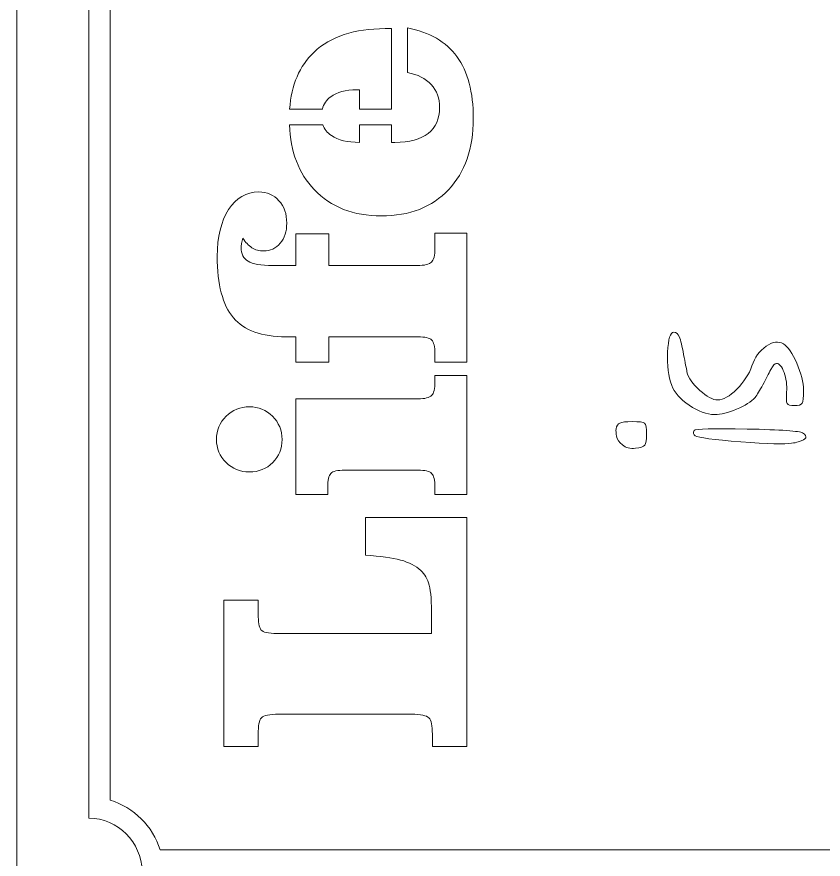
# Model space of a CAD drawing. Header units: millimetres. Extents: x -424 to 424, y -273 to 270.
# Drawn here: x 84 to 197.6, y -152.6 to -34 of the extents above; entities that cross this region are included whole.
import ezdxf

# ---------------------------------------------------------------- set-up
doc = ezdxf.new("R2010")
doc.units = ezdxf.units.MM
doc.header["$MEASUREMENT"] = 0
doc.layers.add('Camada 1', color=7, linetype='Continuous')

msp = doc.modelspace()

# ---------------------------------------------------------------- linework, layer by layer
at = {"layer": 'Camada 1', "color": 250, "lineweight": 20}
for points, knots in [([(346.7743, -273), (346.7743, -273), (383.8854, -273), (383.8854, -273), (383.8854, -273), (383.8854, -273), (383.8854, -270), (383.8854, -270), (383.8854, -270), (383.8854, -270), (423.9996, -270), (423.9996, -270), (423.9996, -270), (423.9996, -270), (423.9996, -255), (423.9996, -255), (423.9996, -255), (423.9996, -255), (420.9998, -255), (420.9998, -255), (420.9998, -255), (420.9998, -255), (420.9998, -211), (420.9998, -211), (420.9998, -211), (420.9998, -211), (423.9996, -211), (423.9996, -211), (423.9996, -211), (423.9996, -211), (423.9996, -196), (423.9996, -196), (423.9996, -196), (423.9996, -185.5718), (423.9996, -174.9282), (423.9996, -164.5), (423.9996, -164.5), (423.9996, -43.1748), (424, -14.0972), (424, 115.5001), (424, 115.5001), (424, 115.5001), (84, 115.5001), (84, 115.5001), (84, 115.5001), (84, -14.2483), (84, -42.8613), (84, -164.5), (84, -164.5), (84, -174.9282), (84, -185.5718), (84, -196), (84, -196), (84, -196), (84, -211), (84, -211), (84, -211), (84, -211), (86.9998, -211), (86.9998, -211), (86.9998, -211), (86.9998, -211), (86.9998, -255), (86.9998, -255), (86.9998, -255), (86.9998, -255), (84, -255), (84, -255), (84, -255), (84, -255), (84, -270), (84, -270), (84, -270), (84, -270), (124.1143, -270), (124.1143, -270), (124.1143, -270), (124.1143, -270), (124.1143, -273), (124.1143, -273), (124.1143, -273), (124.1143, -273), (161.2254, -273), (161.2254, -273), (161.2254, -273), (161.2254, -273), (161.2254, -270), (161.2254, -270), (161.2254, -270), (161.2254, -270), (198.3343, -270), (198.3343, -270), (198.3343, -270), (198.3343, -270), (198.3343, -273), (198.3343, -273), (198.3343, -273), (198.3343, -273), (235.4454, -273), (235.4454, -273), (235.4454, -273), (235.4454, -273), (235.4454, -270), (235.4454, -270), (235.4454, -270), (235.4454, -270), (272.5543, -270), (272.5543, -270), (272.5543, -270), (272.5543, -270), (272.5543, -273), (272.5543, -273), (272.5543, -273), (272.5543, -273), (309.6654, -273), (309.6654, -273), (309.6654, -273), (309.6654, -273), (309.6654, -270), (309.6654, -270), (309.6654, -270), (309.6654, -270), (346.7743, -270), (346.7743, -270), (346.7743, -270), (346.7743, -270), (346.7743, -273), (346.7743, -273)], [0, 0, 0, 0, 0.03030303, 0.03030303, 0.03030303, 0.03030303, 0.06060606, 0.06060606, 0.06060606, 0.06060606, 0.09090909, 0.09090909, 0.09090909, 0.09090909, 0.12121212, 0.12121212, 0.12121212, 0.12121212, 0.15151515, 0.15151515, 0.15151515, 0.15151515, 0.18181818, 0.18181818, 0.18181818, 0.18181818, 0.21212121, 0.21212121, 0.21212121, 0.21212121, 0.24242424, 0.24242424, 0.24242424, 0.24242424, 0.27272727, 0.27272727, 0.27272727, 0.27272727, 0.3030303, 0.3030303, 0.3030303, 0.3030303, 0.33333333, 0.33333333, 0.33333333, 0.33333333, 0.36363636, 0.36363636, 0.36363636, 0.36363636, 0.39393939, 0.39393939, 0.39393939, 0.39393939, 0.42424242, 0.42424242, 0.42424242, 0.42424242, 0.45454545, 0.45454545, 0.45454545, 0.45454545, 0.48484848, 0.48484848, 0.48484848, 0.48484848, 0.51515152, 0.51515152, 0.51515152, 0.51515152, 0.54545455, 0.54545455, 0.54545455, 0.54545455, 0.57575758, 0.57575758, 0.57575758, 0.57575758, 0.60606061, 0.60606061, 0.60606061, 0.60606061, 0.63636364, 0.63636364, 0.63636364, 0.63636364, 0.66666667, 0.66666667, 0.66666667, 0.66666667, 0.6969697, 0.6969697, 0.6969697, 0.6969697, 0.72727273, 0.72727273, 0.72727273, 0.72727273, 0.75757576, 0.75757576, 0.75757576, 0.75757576, 0.78787879, 0.78787879, 0.78787879, 0.78787879, 0.81818182, 0.81818182, 0.81818182, 0.81818182, 0.84848485, 0.84848485, 0.84848485, 0.84848485, 0.87878788, 0.87878788, 0.87878788, 0.87878788, 0.90909091, 0.90909091, 0.90909091, 0.90909091, 0.93939394, 0.93939394, 0.93939394, 0.93939394, 1, 1, 1, 1]), ([(132.2833, -51.6736), (130.5741, -51.6736), (129.2561, -51.3505), (128.3206, -50.7128), (128.3206, -50.7128), (127.7378, -50.3118), (127.3368, -49.8066), (127.1191, -49.1972), (127.1191, -49.1972), (127.1191, -49.1972), (122.3999, -49.1972), (122.3999, -49.1972), (122.3999, -49.1972), (122.5409, -52.9793), (123.7094, -56.0241), (125.9057, -58.3319), (125.9057, -58.3319), (128.2611, -60.7979), (131.4073, -62.0309), (135.353, -62.0309), (135.353, -62.0309), (139.3411, -62.0309), (142.4959, -60.7979), (144.8173, -58.3404), (144.8173, -58.3404), (147.1388, -55.8829), (148.3038, -52.541), (148.3038, -48.3063), (148.3038, -48.3063), (148.3038, -44.5987), (147.5384, -41.6991), (145.9993, -39.5902), (145.9993, -39.5902), (144.4687, -37.4814), (142.1387, -36.1293), (139.018, -35.5511), (139.018, -35.5511), (139.018, -35.5511), (139.018, -41.8351), (139.018, -41.8351), (139.018, -41.8351), (140.4806, -42.1157), (141.603, -42.677), (142.3853, -43.5273), (142.3853, -43.5273), (143.1677, -44.3776), (143.5588, -45.4661), (143.5588, -46.7927), (143.5588, -46.7927), (143.5588, -48.3487), (143.0146, -49.5563), (141.9347, -50.4066), (141.9347, -50.4066), (140.8547, -51.2485), (139.2986, -51.6736), (137.2747, -51.6736), (137.2747, -51.6736), (137.2747, -51.6736), (136.773, -51.6736), (136.773, -51.6736), (136.773, -51.6736), (136.773, -51.6736), (136.773, -49.1972), (136.773, -49.1972), (136.773, -49.1972), (136.773, -49.1972), (132.2833, -49.1972), (132.2833, -49.1972), (132.2833, -49.1972), (132.2833, -49.1972), (132.2833, -51.6736), (132.2833, -51.6736)], [0, 0, 0, 0, 0.05263158, 0.05263158, 0.05263158, 0.05263158, 0.10526316, 0.10526316, 0.10526316, 0.10526316, 0.15789474, 0.15789474, 0.15789474, 0.15789474, 0.21052632, 0.21052632, 0.21052632, 0.21052632, 0.26315789, 0.26315789, 0.26315789, 0.26315789, 0.31578947, 0.31578947, 0.31578947, 0.31578947, 0.36842105, 0.36842105, 0.36842105, 0.36842105, 0.42105263, 0.42105263, 0.42105263, 0.42105263, 0.47368421, 0.47368421, 0.47368421, 0.47368421, 0.52631579, 0.52631579, 0.52631579, 0.52631579, 0.57894737, 0.57894737, 0.57894737, 0.57894737, 0.63157895, 0.63157895, 0.63157895, 0.63157895, 0.68421053, 0.68421053, 0.68421053, 0.68421053, 0.73684211, 0.73684211, 0.73684211, 0.73684211, 0.78947368, 0.78947368, 0.78947368, 0.78947368, 0.84210526, 0.84210526, 0.84210526, 0.84210526, 0.89473684, 0.89473684, 0.89473684, 0.89473684, 1, 1, 1, 1]), ([(135.8972, -35.6531), (131.552, -35.6531), (128.2101, -36.7501), (125.8802, -38.9524), (125.8802, -38.9524), (123.8246, -40.8955), (122.676, -43.5732), (122.4339, -46.9972), (122.4339, -46.9972), (122.4339, -46.9972), (127.0459, -46.9972), (127.0459, -46.9972), (127.0459, -46.9972), (127.2288, -46.281), (127.6207, -45.695), (128.2185, -45.245), (128.2185, -45.245), (129.0859, -44.5987), (130.319, -44.2757), (131.909, -44.2757), (131.909, -44.2757), (131.909, -44.2757), (132.2833, -44.2757), (132.2833, -44.2757), (132.2833, -44.2757), (132.2833, -44.2757), (132.2833, -46.9972), (132.2833, -46.9972), (132.2833, -46.9972), (132.2833, -46.9972), (136.773, -46.9972), (136.773, -46.9972), (136.773, -46.9972), (136.773, -46.9972), (136.773, -35.6531), (136.773, -35.6531), (136.773, -35.6531), (136.773, -35.6531), (135.8972, -35.6531), (135.8972, -35.6531)], [0, 0, 0, 0, 0.09090909, 0.09090909, 0.09090909, 0.09090909, 0.18181818, 0.18181818, 0.18181818, 0.18181818, 0.27272727, 0.27272727, 0.27272727, 0.27272727, 0.36363636, 0.36363636, 0.36363636, 0.36363636, 0.45454545, 0.45454545, 0.45454545, 0.45454545, 0.54545455, 0.54545455, 0.54545455, 0.54545455, 0.63636364, 0.63636364, 0.63636364, 0.63636364, 0.72727273, 0.72727273, 0.72727273, 0.72727273, 0.81818182, 0.81818182, 0.81818182, 0.81818182, 1, 1, 1, 1]), ([(127.9465, -64.5734), (127.9465, -64.5734), (123.3036, -64.5734), (123.3036, -64.5734), (123.3036, -64.5734), (123.3036, -64.5734), (123.3036, -69.0121), (123.3036, -69.0121), (123.3036, -69.0121), (123.3036, -69.0121), (120.0383, -69.0121), (120.0383, -69.0121), (120.0383, -69.0121), (118.3716, -69.0121), (117.2151, -68.8166), (116.5689, -68.4254), (116.5689, -68.4254), (115.9226, -68.0342), (115.5995, -67.3795), (115.5995, -66.4696), (115.5995, -66.4696), (115.5995, -66.2995), (115.6165, -66.1125), (115.659, -65.9084), (115.659, -65.9084), (115.7015, -65.7043), (115.7695, -65.4492), (115.8461, -65.1516), (115.8461, -65.1516), (116.2117, -65.7469), (116.6369, -66.1976), (117.1215, -66.5122), (117.1215, -66.5122), (117.5978, -66.8183), (118.1505, -66.9713), (118.7627, -66.9713), (118.7627, -66.9713), (119.7066, -66.9713), (120.489, -66.6057), (121.1097, -65.8744), (121.1097, -65.8744), (121.7219, -65.1431), (122.0281, -64.2078), (122.0281, -63.0597), (122.0281, -63.0597), (122.0281, -61.7672), (121.6624, -60.7129), (120.9226, -59.888), (120.9226, -59.888), (120.1828, -59.0632), (119.2389, -58.655), (118.091, -58.655), (118.091, -58.655), (116.3307, -58.655), (114.9106, -59.4798), (113.8392, -61.1294), (113.8392, -61.1294), (112.7678, -62.7791), (112.2321, -64.9815), (112.2321, -67.7367), (112.2321, -67.7367), (112.2321, -71.7078), (112.9889, -74.582), (114.511, -76.3762), (114.511, -76.3762), (116.0332, -78.1704), (118.5076, -79.0633), (121.926, -79.0633), (121.926, -79.0633), (121.926, -79.0633), (123.3036, -79.0633), (123.3036, -79.0633), (123.3036, -79.0633), (123.3036, -79.0633), (123.3036, -82.6348), (123.3036, -82.6348), (123.3036, -82.6348), (123.3036, -82.6348), (127.9465, -82.6348), (127.9465, -82.6348), (127.9465, -82.6348), (127.9465, -82.6348), (127.9465, -79.0633), (127.9465, -79.0633), (127.9465, -79.0633), (127.9465, -79.0633), (140.5061, -79.0633), (140.5061, -79.0633), (140.5061, -79.0633), (141.501, -79.0633), (142.1473, -79.2163), (142.4448, -79.5139), (142.4448, -79.5139), (142.7425, -79.8116), (142.8955, -80.4494), (142.8955, -81.4102), (142.8955, -81.4102), (142.8955, -81.4102), (142.8955, -82.6348), (142.8955, -82.6348), (142.8955, -82.6348), (142.8955, -82.6348), (147.3854, -82.6348), (147.3854, -82.6348), (147.3854, -82.6348), (147.3854, -82.6348), (147.3854, -64.4713), (147.3854, -64.4713), (147.3854, -64.4713), (147.3854, -64.4713), (142.8955, -64.4713), (142.8955, -64.4713), (142.8955, -64.4713), (142.8955, -64.4713), (142.8955, -66.6227), (142.8955, -66.6227), (142.8955, -66.6227), (142.8955, -67.6006), (142.734, -68.2469), (142.4193, -68.553), (142.4193, -68.553), (142.1047, -68.8591), (141.4414, -69.0121), (140.4295, -69.0121), (140.4295, -69.0121), (140.4295, -69.0121), (127.9465, -69.0121), (127.9465, -69.0121), (127.9465, -69.0121), (127.9465, -69.0121), (127.9465, -64.5734), (127.9465, -64.5734)], [0, 0, 0, 0, 0.02941176, 0.02941176, 0.02941176, 0.02941176, 0.05882353, 0.05882353, 0.05882353, 0.05882353, 0.08823529, 0.08823529, 0.08823529, 0.08823529, 0.11764706, 0.11764706, 0.11764706, 0.11764706, 0.14705882, 0.14705882, 0.14705882, 0.14705882, 0.17647059, 0.17647059, 0.17647059, 0.17647059, 0.20588235, 0.20588235, 0.20588235, 0.20588235, 0.23529412, 0.23529412, 0.23529412, 0.23529412, 0.26470588, 0.26470588, 0.26470588, 0.26470588, 0.29411765, 0.29411765, 0.29411765, 0.29411765, 0.32352941, 0.32352941, 0.32352941, 0.32352941, 0.35294118, 0.35294118, 0.35294118, 0.35294118, 0.38235294, 0.38235294, 0.38235294, 0.38235294, 0.41176471, 0.41176471, 0.41176471, 0.41176471, 0.44117647, 0.44117647, 0.44117647, 0.44117647, 0.47058824, 0.47058824, 0.47058824, 0.47058824, 0.5, 0.5, 0.5, 0.5, 0.52941176, 0.52941176, 0.52941176, 0.52941176, 0.55882353, 0.55882353, 0.55882353, 0.55882353, 0.58823529, 0.58823529, 0.58823529, 0.58823529, 0.61764706, 0.61764706, 0.61764706, 0.61764706, 0.64705882, 0.64705882, 0.64705882, 0.64705882, 0.67647059, 0.67647059, 0.67647059, 0.67647059, 0.70588235, 0.70588235, 0.70588235, 0.70588235, 0.73529412, 0.73529412, 0.73529412, 0.73529412, 0.76470588, 0.76470588, 0.76470588, 0.76470588, 0.79411765, 0.79411765, 0.79411765, 0.79411765, 0.82352941, 0.82352941, 0.82352941, 0.82352941, 0.85294118, 0.85294118, 0.85294118, 0.85294118, 0.88235294, 0.88235294, 0.88235294, 0.88235294, 0.91176471, 0.91176471, 0.91176471, 0.91176471, 0.94117647, 0.94117647, 0.94117647, 0.94117647, 1, 1, 1, 1]), ([(176.5635, -78.4158), (176.0639, -78.4158), (175.7725, -79.3484), (175.6892, -81.2135), (175.6892, -81.2135), (175.6059, -83.0787), (175.7974, -84.6441), (176.2637, -85.9098), (176.2637, -85.9098), (176.6301, -86.909), (177.4461, -87.8416), (178.7118, -88.7075), (178.7118, -88.7075), (179.9774, -89.5735), (181.1765, -90.0065), (182.3089, -90.0065), (182.3089, -90.0065), (183.1749, -90.0065), (184.2074, -89.7567), (185.4064, -89.2571), (185.4064, -89.2571), (186.6055, -88.7575), (187.4714, -88.2079), (188.0043, -87.6084), (188.0043, -87.6084), (188.3041, -87.242), (188.6705, -86.6425), (189.1035, -85.8099), (189.1035, -85.8099), (189.5364, -84.9772), (189.9111, -84.2694), (190.2276, -83.6866), (190.2276, -83.6866), (190.544, -83.1037), (190.8021, -82.8123), (191.0019, -82.8123), (191.0019, -82.8123), (191.4349, -82.8123), (191.8013, -83.2369), (192.1011, -84.0862), (192.1011, -84.0862), (192.4008, -84.9356), (192.5174, -85.8598), (192.4508, -86.859), (192.4508, -86.859), (192.3842, -87.725), (192.4091, -88.2579), (192.5257, -88.4577), (192.5257, -88.4577), (192.6423, -88.6576), (192.9837, -88.7575), (193.5499, -88.7575), (193.5499, -88.7575), (194.1494, -88.7575), (194.5158, -88.6409), (194.649, -88.4078), (194.649, -88.4078), (194.7822, -88.1746), (194.8489, -87.5751), (194.8489, -86.6092), (194.8489, -86.6092), (194.8156, -85.4768), (194.4908, -84.2028), (193.8746, -82.7873), (193.8746, -82.7873), (193.2585, -81.3717), (192.634, -80.4641), (192.0011, -80.0645), (192.0011, -80.0645), (191.3017, -79.6315), (190.4857, -79.7397), (189.5531, -80.3892), (189.5531, -80.3892), (188.6205, -81.0387), (187.9544, -81.9629), (187.5547, -83.162), (187.5547, -83.162), (187.155, -84.3277), (186.4473, -85.4185), (185.4314, -86.4344), (185.4314, -86.4344), (184.4155, -87.4502), (183.5246, -87.9581), (182.7585, -87.9581), (182.7585, -87.9581), (182.0591, -87.9581), (181.2098, -87.5085), (180.2106, -86.6092), (180.2106, -86.6092), (179.2114, -85.7099), (178.6119, -84.844), (178.412, -84.0113), (178.412, -84.0113), (178.3121, -83.545), (178.1539, -82.7207), (177.9374, -81.5383), (177.9374, -81.5383), (177.7209, -80.3559), (177.5211, -79.5399), (177.3379, -79.0902), (177.3379, -79.0902), (177.1547, -78.6406), (176.8966, -78.4158), (176.5635, -78.4158)], [0, 0, 0, 0, 0.03703704, 0.03703704, 0.03703704, 0.03703704, 0.07407407, 0.07407407, 0.07407407, 0.07407407, 0.11111111, 0.11111111, 0.11111111, 0.11111111, 0.14814815, 0.14814815, 0.14814815, 0.14814815, 0.18518519, 0.18518519, 0.18518519, 0.18518519, 0.22222222, 0.22222222, 0.22222222, 0.22222222, 0.25925926, 0.25925926, 0.25925926, 0.25925926, 0.2962963, 0.2962963, 0.2962963, 0.2962963, 0.33333333, 0.33333333, 0.33333333, 0.33333333, 0.37037037, 0.37037037, 0.37037037, 0.37037037, 0.40740741, 0.40740741, 0.40740741, 0.40740741, 0.44444444, 0.44444444, 0.44444444, 0.44444444, 0.48148148, 0.48148148, 0.48148148, 0.48148148, 0.51851852, 0.51851852, 0.51851852, 0.51851852, 0.55555556, 0.55555556, 0.55555556, 0.55555556, 0.59259259, 0.59259259, 0.59259259, 0.59259259, 0.62962963, 0.62962963, 0.62962963, 0.62962963, 0.66666667, 0.66666667, 0.66666667, 0.66666667, 0.7037037, 0.7037037, 0.7037037, 0.7037037, 0.74074074, 0.74074074, 0.74074074, 0.74074074, 0.77777778, 0.77777778, 0.77777778, 0.77777778, 0.81481481, 0.81481481, 0.81481481, 0.81481481, 0.85185185, 0.85185185, 0.85185185, 0.85185185, 0.88888889, 0.88888889, 0.88888889, 0.88888889, 0.92592593, 0.92592593, 0.92592593, 0.92592593, 1, 1, 1, 1]), ([(140.5061, -87.7963), (140.5061, -87.7963), (123.3036, -87.7963), (123.3036, -87.7963), (123.3036, -87.7963), (123.3036, -87.7963), (123.3036, -101.2658), (123.3036, -101.2658), (123.3036, -101.2658), (123.3036, -101.2658), (127.7934, -101.2658), (127.7934, -101.2658), (127.7934, -101.2658), (127.7934, -101.2658), (127.7934, -100.2453), (127.7934, -100.2453), (127.7934, -100.2453), (127.7934, -99.2589), (127.9465, -98.6212), (128.2441, -98.3066), (128.2441, -98.3066), (128.5417, -98.0004), (129.188, -97.8474), (130.1829, -97.8474), (130.1829, -97.8474), (130.1829, -97.8474), (140.5061, -97.8474), (140.5061, -97.8474), (140.5061, -97.8474), (141.484, -97.8474), (142.1302, -98.0004), (142.4364, -98.3066), (142.4364, -98.3066), (142.7425, -98.6212), (142.8955, -99.2589), (142.8955, -100.2453), (142.8955, -100.2453), (142.8955, -100.2453), (142.8955, -101.2658), (142.8955, -101.2658), (142.8955, -101.2658), (142.8955, -101.2658), (147.3854, -101.2658), (147.3854, -101.2658), (147.3854, -101.2658), (147.3854, -101.2658), (147.3854, -84.5309), (147.3854, -84.5309), (147.3854, -84.5309), (147.3854, -84.5309), (142.8955, -84.5309), (142.8955, -84.5309), (142.8955, -84.5309), (142.8955, -84.5309), (142.8955, -85.4069), (142.8955, -85.4069), (142.8955, -85.4069), (142.8955, -86.3848), (142.7425, -87.031), (142.4364, -87.3371), (142.4364, -87.3371), (142.1302, -87.6433), (141.484, -87.7963), (140.5061, -87.7963)], [0, 0, 0, 0, 0.05882353, 0.05882353, 0.05882353, 0.05882353, 0.11764706, 0.11764706, 0.11764706, 0.11764706, 0.17647059, 0.17647059, 0.17647059, 0.17647059, 0.23529412, 0.23529412, 0.23529412, 0.23529412, 0.29411765, 0.29411765, 0.29411765, 0.29411765, 0.35294118, 0.35294118, 0.35294118, 0.35294118, 0.41176471, 0.41176471, 0.41176471, 0.41176471, 0.47058824, 0.47058824, 0.47058824, 0.47058824, 0.52941176, 0.52941176, 0.52941176, 0.52941176, 0.58823529, 0.58823529, 0.58823529, 0.58823529, 0.64705882, 0.64705882, 0.64705882, 0.64705882, 0.70588235, 0.70588235, 0.70588235, 0.70588235, 0.76470588, 0.76470588, 0.76470588, 0.76470588, 0.82352941, 0.82352941, 0.82352941, 0.82352941, 0.88235294, 0.88235294, 0.88235294, 0.88235294, 1, 1, 1, 1]), ([(120.0212, -90.2623), (119.1284, -89.3694), (118.0399, -88.9187), (116.7559, -88.9187), (116.7559, -88.9187), (115.4804, -88.9187), (114.392, -89.3694), (113.4906, -90.2623), (113.4906, -90.2623), (112.5807, -91.1551), (112.1301, -92.2436), (112.1301, -93.5191), (112.1301, -93.5191), (112.1301, -94.8032), (112.5807, -95.883), (113.4736, -96.7674), (113.4736, -96.7674), (114.3665, -97.6603), (115.4634, -98.1025), (116.7559, -98.1025), (116.7559, -98.1025), (118.074, -98.1025), (119.1624, -97.6603), (120.0468, -96.7845), (120.0468, -96.7845), (120.9226, -95.9001), (121.3648, -94.8201), (121.3648, -93.5191), (121.3648, -93.5191), (121.3648, -92.2436), (120.9141, -91.1551), (120.0212, -90.2623)], [0, 0, 0, 0, 0.11111111, 0.11111111, 0.11111111, 0.11111111, 0.22222222, 0.22222222, 0.22222222, 0.22222222, 0.33333333, 0.33333333, 0.33333333, 0.33333333, 0.44444444, 0.44444444, 0.44444444, 0.44444444, 0.55555556, 0.55555556, 0.55555556, 0.55555556, 0.66666667, 0.66666667, 0.66666667, 0.66666667, 0.77777778, 0.77777778, 0.77777778, 0.77777778, 1, 1, 1, 1]), ([(170.6682, -91.0057), (169.8356, -91.0057), (169.2693, -91.0724), (168.9696, -91.2056), (168.9696, -91.2056), (168.6698, -91.3388), (168.4866, -91.6053), (168.42, -92.0049), (168.42, -92.0049), (168.3867, -92.3047), (168.4117, -92.6627), (168.495, -93.0791), (168.495, -93.0791), (168.5782, -93.4954), (168.853, -93.9034), (169.3193, -94.3031), (169.3193, -94.3031), (169.7856, -94.7028), (170.4018, -94.8527), (171.1678, -94.7527), (171.1678, -94.7527), (171.8673, -94.6861), (172.3002, -94.5446), (172.4668, -94.3281), (172.4668, -94.3281), (172.6333, -94.1116), (172.7166, -93.6037), (172.7166, -92.8043), (172.7166, -92.8043), (172.7166, -91.905), (172.625, -91.3804), (172.4418, -91.2306), (172.4418, -91.2306), (172.2586, -91.0807), (171.6674, -91.0057), (170.6682, -91.0057)], [0, 0, 0, 0, 0.1, 0.1, 0.1, 0.1, 0.2, 0.2, 0.2, 0.2, 0.3, 0.3, 0.3, 0.3, 0.4, 0.4, 0.4, 0.4, 0.5, 0.5, 0.5, 0.5, 0.6, 0.6, 0.6, 0.6, 0.7, 0.7, 0.7, 0.7, 0.8, 0.8, 0.8, 0.8, 1, 1, 1, 1]), ([(186.8802, -92.0549), (182.0674, -91.955), (179.5778, -92.0216), (179.4112, -92.2547), (179.4112, -92.2547), (179.2447, -92.5878), (179.2946, -92.8376), (179.5611, -93.0041), (179.5611, -93.0041), (179.9941, -93.2706), (182.134, -93.5537), (185.981, -93.8535), (185.981, -93.8535), (189.8279, -94.1532), (192.2176, -94.2198), (193.1502, -94.0533), (193.1502, -94.0533), (193.5166, -94.02), (193.833, -93.9534), (194.0995, -93.8535), (194.0995, -93.8535), (195.2985, -93.5204), (195.4983, -93.1041), (194.699, -92.6045), (194.699, -92.6045), (194.2993, -92.338), (191.6931, -92.1548), (186.8802, -92.0549)], [0, 0, 0, 0, 0.125, 0.125, 0.125, 0.125, 0.25, 0.25, 0.25, 0.25, 0.375, 0.375, 0.375, 0.375, 0.5, 0.5, 0.5, 0.5, 0.625, 0.625, 0.625, 0.625, 0.75, 0.75, 0.75, 0.75, 1, 1, 1, 1]), ([(142.4364, -120.8577), (142.4364, -120.8577), (120.659, -120.8577), (120.659, -120.8577), (120.659, -120.8577), (119.4176, -120.8577), (118.6608, -120.6791), (118.3971, -120.3305), (118.3971, -120.3305), (118.1335, -119.9818), (117.9975, -119.2421), (117.9975, -118.1111), (117.9975, -118.1111), (117.9975, -118.1111), (117.9975, -116.1637), (117.9975, -116.1637), (117.9975, -116.1637), (117.9975, -116.1637), (113.1504, -116.1637), (113.1504, -116.1637), (113.1504, -116.1637), (113.1504, -116.1637), (113.1504, -136.7762), (113.1504, -136.7762), (113.1504, -136.7762), (113.1504, -136.7762), (117.9975, -136.7762), (117.9975, -136.7762), (117.9975, -136.7762), (117.9975, -136.7762), (117.9975, -135.0584), (117.9975, -135.0584), (117.9975, -135.0584), (117.9975, -133.8425), (118.1505, -133.0687), (118.4566, -132.737), (118.4566, -132.737), (118.7627, -132.4054), (119.579, -132.2353), (120.9056, -132.2353), (120.9056, -132.2353), (120.9056, -132.2353), (139.5877, -132.2353), (139.5877, -132.2353), (139.5877, -132.2353), (140.9228, -132.2353), (141.7476, -132.4054), (142.0623, -132.7456), (142.0623, -132.7456), (142.3769, -133.0857), (142.5385, -133.8594), (142.5385, -135.0584), (142.5385, -135.0584), (142.5385, -135.0584), (142.5385, -136.7762), (142.5385, -136.7762), (142.5385, -136.7762), (142.5385, -136.7762), (147.3854, -136.7762), (147.3854, -136.7762), (147.3854, -136.7762), (147.3854, -136.7762), (147.3854, -104.531), (147.3854, -104.531), (147.3854, -104.531), (147.3854, -104.531), (133.0996, -104.531), (133.0996, -104.531), (133.0996, -104.531), (133.0996, -104.531), (133.0996, -109.8372), (133.0996, -109.8372), (133.0996, -109.8372), (135.217, -109.9562), (136.8666, -110.1773), (138.0656, -110.509), (138.0656, -110.509), (139.2646, -110.8406), (140.217, -111.3339), (140.9143, -111.9801), (140.9143, -111.9801), (141.484, -112.4988), (141.8752, -113.1876), (142.1047, -114.0634), (142.1047, -114.0634), (142.3258, -114.9308), (142.4364, -116.4359), (142.4364, -118.5617), (142.4364, -118.5617), (142.4364, -118.5617), (142.4364, -120.8577), (142.4364, -120.8577)], [0, 0, 0, 0, 0.04166667, 0.04166667, 0.04166667, 0.04166667, 0.08333333, 0.08333333, 0.08333333, 0.08333333, 0.125, 0.125, 0.125, 0.125, 0.16666667, 0.16666667, 0.16666667, 0.16666667, 0.20833333, 0.20833333, 0.20833333, 0.20833333, 0.25, 0.25, 0.25, 0.25, 0.29166667, 0.29166667, 0.29166667, 0.29166667, 0.33333333, 0.33333333, 0.33333333, 0.33333333, 0.375, 0.375, 0.375, 0.375, 0.41666667, 0.41666667, 0.41666667, 0.41666667, 0.45833333, 0.45833333, 0.45833333, 0.45833333, 0.5, 0.5, 0.5, 0.5, 0.54166667, 0.54166667, 0.54166667, 0.54166667, 0.58333333, 0.58333333, 0.58333333, 0.58333333, 0.625, 0.625, 0.625, 0.625, 0.66666667, 0.66666667, 0.66666667, 0.66666667, 0.70833333, 0.70833333, 0.70833333, 0.70833333, 0.75, 0.75, 0.75, 0.75, 0.79166667, 0.79166667, 0.79166667, 0.79166667, 0.83333333, 0.83333333, 0.83333333, 0.83333333, 0.875, 0.875, 0.875, 0.875, 0.91666667, 0.91666667, 0.91666667, 0.91666667, 1, 1, 1, 1])]:
    msp.add_open_spline(points, degree=3, knots=knots, dxfattribs=at)
at = {"layer": 'Camada 1', "color": 240, "lineweight": 20}
for points, knots in [([(305.75, 105.3501), (305.75, 105.3501), (406.3515, 105.3501), (406.3515, 105.3501), (406.3515, 105.3501), (406.432, 101.2426), (409.7425, 97.9321), (413.85, 97.8516), (413.85, 97.8516), (413.85, 97.8516), (413.85, -146.8514), (413.85, -146.8514), (413.85, -146.8514), (409.7425, -146.9319), (406.432, -150.2424), (406.3515, -154.3499), (406.3515, -154.3499), (406.3515, -154.3499), (101.6485, -154.3499), (101.6485, -154.3499), (101.6485, -154.3499), (101.568, -150.2424), (98.2575, -146.9319), (94.15, -146.8514), (94.15, -146.8514), (94.15, -146.8514), (94.15, 97.8516), (94.15, 97.8516), (94.15, 97.8516), (98.2575, 97.9321), (101.568, 101.2426), (101.6485, 105.3501), (101.6485, 105.3501), (101.6485, 105.3501), (172.25, 105.3501), (172.25, 105.3501)], [0, 0, 0, 0, 0.1, 0.1, 0.1, 0.1, 0.2, 0.2, 0.2, 0.2, 0.3, 0.3, 0.3, 0.3, 0.4, 0.4, 0.4, 0.4, 0.5, 0.5, 0.5, 0.5, 0.6, 0.6, 0.6, 0.6, 0.7, 0.7, 0.7, 0.7, 0.8, 0.8, 0.8, 0.8, 1, 1, 1, 1]), ([(410.85, 95.3266), (410.85, 95.3266), (410.85, -144.3264), (410.85, -144.3264), (410.85, -144.3264), (407.4936, -145.3656), (404.8657, -147.9935), (403.8265, -151.3499), (403.8265, -151.3499), (403.8265, -151.3499), (104.1735, -151.3499), (104.1735, -151.3499), (104.1735, -151.3499), (103.1343, -147.9935), (100.5064, -145.3656), (97.15, -144.3264), (97.15, -144.3264), (97.15, -144.3264), (97.15, 95.3266), (97.15, 95.3266), (97.15, 95.3266), (100.5064, 96.3658), (103.1343, 98.9937), (104.1735, 102.3501), (104.1735, 102.3501), (104.1735, 102.3501), (403.8265, 102.3501), (403.8265, 102.3501), (403.8265, 102.3501), (404.8657, 98.9937), (407.4936, 96.3658), (410.85, 95.3266)], [0, 0, 0, 0, 0.11111111, 0.11111111, 0.11111111, 0.11111111, 0.22222222, 0.22222222, 0.22222222, 0.22222222, 0.33333333, 0.33333333, 0.33333333, 0.33333333, 0.44444444, 0.44444444, 0.44444444, 0.44444444, 0.55555556, 0.55555556, 0.55555556, 0.55555556, 0.66666667, 0.66666667, 0.66666667, 0.66666667, 0.77777778, 0.77777778, 0.77777778, 0.77777778, 1, 1, 1, 1])]:
    msp.add_open_spline(points, degree=3, knots=knots, dxfattribs=at)

doc.saveas('drawing.dxf')
